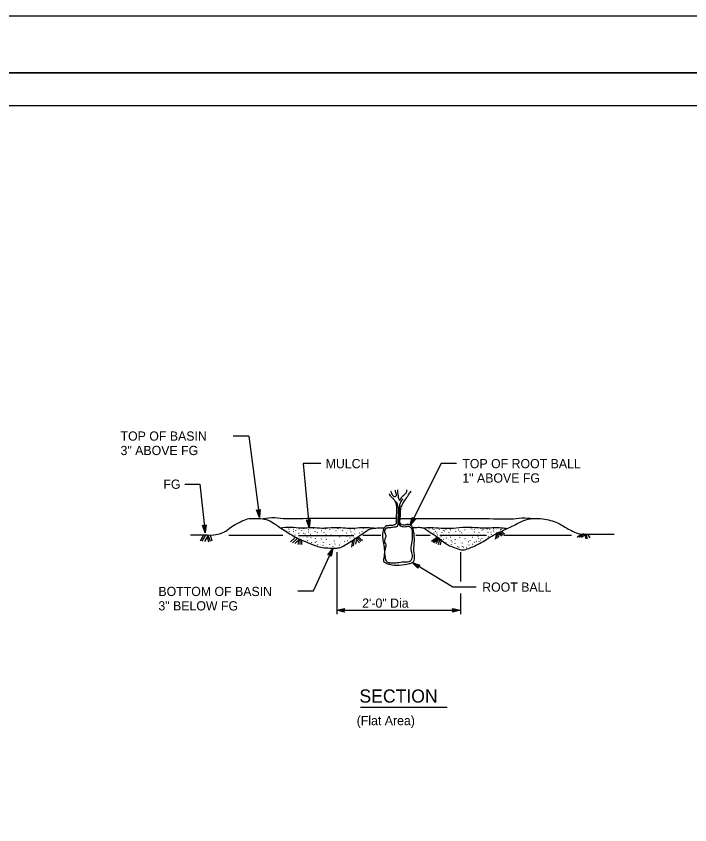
# Model space of a CAD drawing. Extents: x -893 to 867, y -474 to 712.
# Drawn here: x -335 to 177, y 98 to 712 of the extents above; entities that cross this region are included whole.
import ezdxf

# ---------------------------------------------------------------- set-up
doc = ezdxf.new("R2010")
doc.units = 0
for name, color, linetype in [('10 Sheet Format', 7, 'Continuous'), ('56 Stage 3 Anno', 7, 'Continuous'), ('57 Undefined', 7, 'Continuous'), ('59 Sndwall Anno', 7, 'Continuous'), ('60 Nongeo Data', 7, 'Continuous')]:
    doc.layers.add(name, color=color, linetype=linetype)

msp = doc.modelspace()

# ---------------------------------------------------------------- linework, layer by layer
at = {"layer": '10 Sheet Format'}
for p, q in [((-863.46, 668.96), (836.55, 668.96)), ((-813.45, 643.96), (811.55, 643.96))]:
    msp.add_line(p, q, dxfattribs=at)
for points in [[(-893.46, -474.04), (866.55, -474.04), (866.55, 711.96), (-893.46, 711.96)], [(-863.46, -431.04), (836.55, -431.04), (836.55, 668.96), (-863.46, 668.96)]]:
    msp.add_lwpolyline(points, close=True, dxfattribs=at)
at = {"layer": '56 Stage 3 Anno'}
for p, q in [((-158.09, 392.94), (-169.94, 392.94)), ((-158.09, 392.94), (-150, 331.07)), ((-103.31, 371.97), (-116.77, 371.97)), ((-116.77, 371.97), (-112.24, 323.39)), ((-11.93, 372.02), (-35.34, 325.19)), ((-0.13, 372.02), (-11.93, 372.02)), ((-206.5, 356.35), (-195.19, 356.35)), ((-195.19, 356.35), (-191.16, 319.31)), ((-150, 331.07), (-152.1, 336.85)), ((-152.1, 336.85), (-152.1, 336.85)), ((-152.1, 336.85), (-150.67, 336.23)), ((-150.18, 332.45), (-151.71, 336.66)), ((-150.36, 333.81), (-151.34, 336.53)), ((-150.53, 335.18), (-150.96, 336.34)), ((-150.67, 336.23), (-149.45, 337.19)), ((-150.42, 336.44), (-150.53, 335.18)), ((-150.1, 336.65), (-150.36, 333.81)), ((-149.77, 336.93), (-150.18, 332.44)), ((-149.45, 337.19), (-150, 331.07)), ((-149.45, 337.19), (-149.45, 337.19)), ((-150, 331.07), (-150, 331.07)), ((-112.24, 323.39), (-114.12, 329.24)), ((-114.12, 329.24), (-114.12, 329.24)), ((-114.12, 329.24), (-112.72, 328.57)), ((-112.37, 324.78), (-113.74, 329.04)), ((-112.5, 326.14), (-113.38, 328.9)), ((-112.62, 327.52), (-113, 328.7)), ((-112.72, 328.57), (-111.46, 329.49)), ((-112.46, 328.77), (-112.62, 327.52)), ((-112.13, 328.98), (-112.5, 326.14)), ((-111.8, 329.24), (-112.37, 324.77)), ((-111.46, 329.49), (-112.24, 323.39)), ((-111.46, 329.49), (-111.46, 329.49)), ((-35.34, 325.19), (-33.85, 331.15)), ((-31.46, 329.96), (-35.34, 325.19)), ((-34.72, 326.44), (-33.63, 330.78)), ((-31.87, 329.92), (-34.72, 326.42)), ((-34.1, 327.66), (-33.4, 330.47)), ((-32.3, 329.88), (-34.1, 327.66)), ((-33.85, 331.15), (-33.85, 331.15)), ((-33.85, 331.15), (-33.01, 329.84)), ((-33.48, 328.9), (-33.18, 330.1)), ((-32.69, 329.87), (-33.48, 328.9)), ((-33.01, 329.84), (-31.46, 329.96)), ((-31.46, 329.96), (-31.46, 329.96)), ((-191.16, 319.31), (-193.13, 325.13)), ((-193.13, 325.13), (-193.13, 325.13)), ((-193.13, 325.13), (-191.72, 324.48)), ((-191.31, 320.69), (-192.75, 324.94)), ((-191.46, 322.06), (-192.38, 324.8)), ((-191.6, 323.43), (-192, 324.6)), ((-191.72, 324.48), (-190.48, 325.42)), ((-191.47, 324.68), (-191.6, 323.43)), ((-191.14, 324.9), (-191.46, 322.06)), ((-190.81, 325.17), (-191.31, 320.68)), ((-190.48, 325.42), (-191.16, 319.31)), ((-190.48, 325.42), (-190.48, 325.42)), ((-112.24, 323.39), (-112.24, 323.39)), ((-35.34, 325.19), (-35.34, 325.19)), ((-191.16, 319.31), (-191.16, 319.31)), ((-108.84, 275.21), (-94.14, 307.55)), ((-97.84, 302.64), (-94.14, 307.55)), ((-94.14, 307.55), (-95.41, 301.54)), ((-94.14, 307.55), (-94.14, 307.55)), ((-96.29, 302.82), (-97.84, 302.64)), ((-97.84, 302.64), (-97.84, 302.64)), ((-97.43, 302.69), (-94.71, 306.3)), ((-97.01, 302.76), (-95.29, 305.04)), ((-96.62, 302.77), (-95.86, 303.78)), ((-95.41, 301.54), (-96.29, 302.82)), ((-95.86, 303.78), (-96.11, 302.57)), ((-95.29, 305.04), (-95.88, 302.21)), ((-94.71, 306.28), (-95.64, 301.9)), ((-95.41, 301.54), (-95.41, 301.54)), ((-91.2, 304.61), (-91.2, 257.57)), ((2.88, 304.61), (2.88, 282.32)), ((-3, 278.15), (-34.01, 296.76)), ((-29.55, 292.52), (-34.01, 296.76)), ((-34.01, 296.76), (-34.01, 296.76)), ((-34.01, 296.76), (-28.18, 294.81)), ((-29.56, 292.94), (-32.83, 296.05)), ((-32.81, 296.04), (-28.56, 294.62)), ((-29.57, 293.36), (-31.64, 295.33)), ((-31.64, 295.33), (-28.9, 294.42)), ((-29.54, 293.75), (-30.46, 294.62)), ((-30.46, 294.62), (-29.28, 294.23)), ((-28.18, 294.81), (-29.55, 294.08)), ((-29.55, 294.08), (-29.55, 292.52)), ((-29.55, 292.52), (-29.55, 292.52)), ((-28.18, 294.81), (-28.18, 294.81)), ((14.64, 278.15), (-3, 278.15)), ((-120.64, 275.21), (-108.84, 275.21)), ((2.88, 273.36), (2.88, 257.57)), ((-91.2, 260.51), (-85.2, 261.84)), ((-91.2, 260.51), (2.88, 260.51)), ((-85.2, 259.17), (-91.2, 260.51)), ((-91.2, 260.51), (-91.2, 260.51)), ((-85.42, 259.53), (-89.82, 260.51)), ((-89.81, 260.51), (-85.44, 261.48)), ((-88.44, 260.51), (-85.61, 261.14)), ((-85.65, 259.89), (-88.44, 260.51)), ((-87.06, 260.51), (-85.85, 260.78)), ((-85.83, 260.23), (-87.06, 260.51)), ((-85.2, 261.84), (-86, 260.51)), ((-86, 260.51), (-85.2, 259.17)), ((-85.2, 261.84), (-85.2, 261.84)), ((-85.2, 259.17), (-85.2, 259.17)), ((-2.32, 260.51), (-3.12, 261.85)), ((-3.12, 261.85), (-3.12, 261.85)), ((-3.12, 261.85), (2.88, 260.51)), ((2.88, 260.51), (-3.12, 259.18)), ((-3.12, 259.18), (-2.32, 260.51)), ((-3.12, 259.18), (-3.12, 259.18)), ((-2.9, 261.5), (1.5, 260.51)), ((1.49, 260.51), (-2.89, 259.54)), ((0.12, 260.51), (-2.71, 259.89)), ((-2.67, 261.14), (0.12, 260.51)), ((-2.49, 260.79), (-1.26, 260.51)), ((-1.26, 260.51), (-2.47, 260.25)), ((2.88, 260.51), (2.88, 260.51))]:
    msp.add_line(p, q, dxfattribs=at)
at = {"layer": '57 Undefined'}
msp.add_line((-73.09, 187.01), (-7.33, 187.01), dxfattribs=at)
at = {"layer": '59 Sndwall Anno'}
for p, q in [((-132.05, 322.84), (-132.11, 322.98)), ((-130.56, 322.04), (-130.62, 322.17)), ((-129.19, 323.28), (-129.26, 323.41)), ((-128.76, 321.27), (-128.97, 321.13)), ((-127.32, 322), (-127.52, 322.47)), ((-127.02, 320.42), (-127.09, 320.56)), ((-124.05, 320.21), (-124.25, 320.08)), ((-124.17, 321.85), (-124.23, 321.98)), ((-122.35, 319.79), (-122.35, 320)), ((-122.24, 320.98), (-122.31, 321.12)), ((-119.76, 322.2), (-119.97, 322.06)), ((-117.65, 321.17), (-117.71, 321.3)), ((-116.16, 322.47), (-116.22, 322.61)), ((-114.53, 320.54), (-114.53, 320.74)), ((-112.63, 319.96), (-112.83, 319.83)), ((-112.38, 321.7), (-112.58, 321.57)), ((-110.88, 322.04), (-110.95, 322.17)), ((-108.65, 322.7), (-108.86, 322.56)), ((-107.72, 320.4), (-107.93, 320.26)), ((-106.23, 321.7), (-106.44, 321.57)), ((-105.91, 319.67), (-105.91, 319.87)), ((-102.45, 320.96), (-102.65, 320.82)), ((-100.69, 319.61), (-100.69, 319.81)), ((-99.71, 322.16), (-99.78, 322.29)), ((-96.61, 322.14), (-96.82, 322)), ((-94.68, 321.6), (-94.75, 321.74)), ((-91.59, 321.02), (-91.79, 320.89)), ((-90.2, 322.4), (-90.2, 322.6)), ((-88.29, 321.85), (-88.36, 321.98)), ((-86.67, 320.76), (-86.87, 321.23)), ((-83.33, 321.29), (-83.39, 321.43)), ((-81.08, 321.47), (-81.08, 321.67)), ((-80.23, 320.09), (-80.43, 319.95)), ((-77.75, 322.01), (-77.95, 321.88)), ((-76.75, 320.05), (-76.81, 320.18)), ((-74.08, 321.85), (-74.14, 321.98)), ((-71.85, 320.59), (-72.05, 320.45)), ((-70.92, 322.7), (-71.12, 322.56)), ((-20.87, 322.13), (-20.87, 322.33)), ((-18.89, 320.77), (-18.89, 320.97)), ((-18.27, 322.3), (-18.47, 322.17)), ((-17.27, 321.88), (-17.27, 322.09)), ((-15.9, 320.11), (-16.1, 320.58)), ((-13.06, 320.54), (-13.19, 320.54)), ((-13.05, 321.63), (-13.05, 321.84)), ((-11.25, 319.57), (-11.46, 319.44)), ((-10.2, 321.37), (-10.4, 321.24)), ((-9.15, 320.66), (-9.28, 320.66)), ((-8.03, 321.63), (-8.03, 321.84)), ((-5.91, 319.57), (-6.12, 319.44)), ((-5.11, 322.28), (-5.25, 322.28)), ((-4.86, 321.35), (-5, 321.35)), ((-2.38, 321.68), (-2.58, 321.55)), ((-0.95, 322.15), (-1.09, 322.15)), ((-0.76, 320.33), (-0.76, 320.53)), ((1.47, 321.41), (1.33, 321.41)), ((2.53, 320.21), (2.53, 320.41)), ((3.83, 323.06), (3.83, 323.27)), ((4.2, 321.47), (4.06, 321.47)), ((6.44, 321.68), (6.23, 321.55)), ((7.43, 323.15), (7.29, 323.15)), ((9.23, 321.72), (9.09, 321.72)), ((9.29, 319.98), (9.15, 319.98)), ((10.59, 322.88), (10.59, 323.08)), ((11.71, 322.15), (11.57, 322.15)), ((13.45, 320.01), (13.25, 319.87)), ((13.76, 321.99), (13.56, 321.86)), ((16.61, 321.74), (16.41, 321.61)), ((16.99, 319.59), (16.99, 319.79)), ((18.29, 322.59), (18.15, 322.59)), ((19.28, 321.04), (19.15, 321.04)), ((20.28, 321.94), (20.28, 322.15)), ((22.95, 322.3), (22.74, 322.17)), ((22.94, 320.91), (22.81, 320.91)), ((23.75, 319.61), (23.61, 319.61)), ((25.24, 321.63), (25.24, 321.84)), ((26.17, 319.7), (25.97, 319.56)), ((28.1, 322.37), (27.89, 322.23)), ((28.23, 320.3), (28.03, 320.77)), ((30.2, 321.72), (30.07, 321.72)), ((30.64, 319.65), (30.64, 319.85)), ((31.57, 321.74), (31.37, 321.61)), ((32.52, 319.87), (31.54, 315.73)), ((31.7, 322.81), (31.7, 323.02)), ((32.68, 319.95), (35.27, 317.84)), ((33.12, 321.66), (32.99, 321.66)), ((33.73, 320.52), (36.17, 318.57)), ((33.87, 321.94), (33.87, 322.15)), ((-192.31, 317.8), (-195.07, 312.94)), ((-190.85, 317.8), (-193.61, 312.94)), ((-188.91, 317.64), (-191.66, 312.77)), ((-189.72, 316.34), (-188.75, 312.61)), ((-189.23, 317.8), (-187.29, 312.94)), ((-187.29, 317.8), (-185.99, 313.42)), ((-122.75, 315.77), (-126.32, 312.53)), ((-121.29, 315.12), (-124.86, 311.88)), ((-119.5, 314.48), (-123.07, 311.23)), ((-122.68, 317.69), (-122.74, 317.83)), ((-120.32, 313.67), (-120.8, 310.58)), ((-119.75, 318.65), (-119.95, 319.12)), ((-119.14, 315.87), (-119.35, 315.73)), ((-119.26, 314.35), (-119.34, 310.58)), ((-117.88, 313.67), (-118.05, 310.58)), ((-116.29, 318.91), (-116.49, 318.77)), ((-116.34, 315.71), (-116.41, 315.84)), ((-115.23, 318.37), (-115.29, 318.51)), ((-113.67, 316.07), (-113.67, 316.27)), ((-113.12, 313.45), (-113.33, 313.31)), ((-110.89, 318.16), (-111.09, 318.03)), ((-110.7, 315.81), (-110.91, 315.67)), ((-107.29, 315.31), (-107.49, 315.17)), ((-105.86, 317.54), (-106.07, 317.41)), ((-102.82, 314.75), (-103.02, 314.62)), ((-99.28, 318.29), (-99.49, 318.15)), ((-99.03, 314.5), (-99.24, 314.37)), ((-95.37, 317.98), (-95.58, 317.84)), ((-90.77, 318.75), (-90.84, 318.88)), ((-88.98, 316.3), (-89.18, 316.17)), ((-87.35, 313.96), (-87.35, 314.16)), ((-83.58, 319.34), (-83.78, 319.21)), ((-83.45, 316.64), (-83.52, 316.77)), ((-83.02, 313.39), (-83.22, 313.25)), ((-80.97, 315.4), (-81.03, 315.53)), ((-79.29, 313.46), (-80.1, 308.6)), ((-79.59, 317.28), (-79.79, 317.75)), ((-77.83, 314.44), (-78.64, 309.57)), ((-77.99, 315.68), (-78.2, 315.55)), ((-77.36, 318.43), (-77.36, 318.63)), ((-76.05, 315.73), (-76.86, 310.87)), ((-76.37, 314.6), (-73.94, 311.68)), ((-75.88, 315.73), (-72.8, 312.81)), ((-74.91, 316.38), (-71.67, 313.62)), ((-74.02, 319.06), (-74.08, 319.19)), ((-14.75, 316.14), (-19.13, 312.9)), ((-13.78, 315.65), (-18.16, 312.41)), ((-17.27, 319.26), (-17.48, 319.13)), ((-12.97, 315), (-17.35, 311.76)), ((-14.02, 314.23), (-15.64, 310.99)), ((-15.1, 319.09), (-15.1, 319.29)), ((-14.73, 317.56), (-14.87, 317.56)), ((-12.89, 314.88), (-14.18, 310.26)), ((-11.91, 314.23), (-12.56, 310.18)), ((-11.94, 316.32), (-12.07, 316.32)), ((-9.83, 314.48), (-10.03, 314.35)), ((-7.84, 315.43), (-7.84, 315.63)), ((-6.23, 314.15), (-6.36, 314.15)), ((-4.8, 315.91), (-5, 315.78)), ((-3.93, 313.38), (-3.93, 313.58)), ((-0.94, 313.72), (-1.14, 314.19)), ((2.15, 316.03), (1.95, 315.9)), ((3.77, 319.26), (3.56, 319.13)), ((6.37, 314.86), (6.17, 314.72)), ((10.22, 313.38), (10.22, 313.58)), ((11.96, 315.76), (11.82, 315.76)), ((16.18, 316.44), (16.04, 316.44)), ((16.68, 314.98), (16.47, 314.84)), ((18.16, 313.77), (18.03, 313.77)), ((19.41, 315.12), (19.41, 315.32)), ((21.89, 315.76), (21.75, 315.76)), ((24, 316.78), (23.8, 316.64)), ((26.42, 318.03), (26.42, 318.24)), ((28.78, 319.36), (28.64, 319.36)), ((30.17, 318.73), (29.19, 314.6)), ((31.22, 319.3), (30.25, 315.17)), ((32.27, 319.06), (33.9, 316.79)), ((94.87, 318.41), (91.46, 315.73)), ((96.57, 318.57), (93.16, 315.9)), ((98.19, 318.49), (94.79, 315.81)), ((97.38, 317.84), (97.95, 314.92)), ((98.11, 318.33), (99.08, 315.17)), ((99.41, 318.33), (101.03, 315.57)), ((-110.07, 311.97), (-110.07, 312.18)), ((-107.22, 311.86), (-107.29, 311.99)), ((-106.59, 312.78), (-106.59, 312.98)), ((-105.67, 310.47), (-105.88, 310.33)), ((-103.68, 310.74), (-103.75, 310.87)), ((-101.56, 309.55), (-101.56, 309.76)), ((-101.31, 311.85), (-101.31, 312.05)), ((-96.42, 310.31), (-96.49, 310.44)), ((-93.99, 308.99), (-93.99, 309.2)), ((-93.01, 313.2), (-93.22, 313.06)), ((-92.33, 310.9), (-92.54, 310.77)), ((-89.17, 310.1), (-89.37, 309.96)), ((-88.23, 311.92), (-88.29, 312.05)), ((-84.99, 312.69), (-85.19, 313.16)), ((-8.15, 311.77), (-8.15, 311.97)), ((-4.18, 310.76), (-4.38, 310.62)), ((-3.5, 312.35), (-3.63, 312.35)), ((-1.32, 311.02), (-1.32, 311.22)), ((0.73, 308.9), (0.52, 308.76)), ((1.84, 308.28), (1.64, 308.14)), ((2.4, 312.95), (2.4, 313.15)), ((2.89, 311.11), (2.76, 311.11)), ((4.45, 311.64), (4.45, 311.85)), ((4.45, 309.1), (4.45, 309.3)), ((5.31, 308.31), (5.18, 308.31)), ((7.24, 310.36), (7.1, 310.36)), ((7.55, 308.34), (7.35, 308.2)), ((9.1, 312.6), (8.97, 312.6)), ((9.54, 310.03), (9.54, 310.23)), ((12.21, 310.63), (12, 310.5)), ((13.08, 309.58), (12.87, 309.44)), ((13.64, 311.79), (13.44, 312.26)), ((15, 312.78), (14.86, 312.78)), ((17.05, 312.88), (17.05, 313.09))]:
    msp.add_line(p, q, dxfattribs=at)
at = {"layer": '60 Nongeo Data'}
for p, q in [((-173.31, 317.63), (-132.1, 317.63)), ((-120.35, 317.46), (-78.18, 317.46)), ((-71.27, 317.63), (-57.68, 317.63)), ((-31.17, 317.63), (-20.3, 317.63)), ((-12.82, 317.63), (22.52, 317.63)), ((35.77, 317.63), (87.08, 317.63))]:
    msp.add_line(p, q, dxfattribs=at)
for points in [[(-50.23, 351.36), (-49.52, 349.28), (-48.76, 347.95), (-47.18, 346.99), (-46.25, 347.2), (-45.86, 347.85), (-46.11, 349.17), (-46.47, 350.9), (-46.65, 351.83)], [(-45.07, 352.08), (-44.92, 350.65), (-44.85, 348.78), (-44.64, 347.96)], [(-39.77, 348.52), (-39.11, 349.07), (-38.07, 350.39), (-37.96, 351.15), (-37.93, 351.97)], [(-38.78, 345.05), (-37.96, 346.13), (-36.56, 348.17), (-34.73, 351.15)], [(-48.91, 345.96), (-46.56, 342.6), (-45.88, 334.33), (-45.94, 327.93), (-46.3, 325.86), (-48.06, 325.1), (-51.32, 324.85), (-54.13, 324.29), (-55.99, 321.3), (-55.62, 311.18), (-55.44, 300.07), (-55.45, 297.44), (-53.75, 296.3), (-51.14, 295.46), (-35.99, 295.98), (-33.79, 296.75), (-32.38, 298.45), (-32.36, 304.13), (-32.48, 318.64), (-33.12, 321.54), (-33.82, 324.02), (-36.07, 325.57), (-38.53, 325.53), (-41.04, 325.28), (-42.59, 326.11), (-43.08, 329.52), (-42.72, 334.89), (-42.61, 337.37), (-41.5, 340.57), (-38.78, 345.05)], [(-48.91, 345.96), (-50.46, 347.41), (-51.01, 349.12)], [(-44.64, 347.96), (-43.99, 344.97), (-43.55, 344.14), (-42.04, 346.04), (-39.77, 348.52)], [(-40.78, 345.11), (-42.85, 342.48), (-43.56, 339.95), (-43.78, 332.42), (-44.04, 328.49), (-43.44, 325.29)], [(-45.75, 343), (-44.76, 339.13), (-44.52, 334.12), (-44.79, 328.03), (-44.9, 325.5), (-45.2, 324.26), (-47.91, 323.6), (-51.07, 323.14), (-53.58, 322.84), (-54.94, 320.11), (-53.85, 317.26), (-54.91, 313.5), (-54.01, 310.03), (-54.52, 307.09), (-54.49, 300.9), (-54.28, 300.09)], [(-202.31, 317.83), (-194.5, 317.93), (-184.61, 317.83), (-178.78, 319.06), (-174.54, 321.32), (-172, 323.39), (-164.28, 327.72), (-158.91, 329.98), (-154.39, 330.26), (-149.12, 330.17), (-143.38, 328.94), (-138.39, 326.31), (-134.81, 323.77), (-129.91, 320.57), (-120.72, 315.07)], [(-45.85, 330.32), (-73.38, 330.32), (-97.1, 330.32), (-123.38, 329.96), (-129.56, 329.96), (-138.32, 330.69), (-147.21, 329.97)], [(-42.99, 330.32), (-15.41, 330.32), (8.31, 330.32), (34.59, 329.96), (40.79, 329.96), (49.55, 330.69), (57.74, 330.32)], [(-23.73, 322.17), (-20.77, 320.08), (-14.91, 316.4), (-7.05, 310.43), (-0.44, 307.62), (4.47, 306.47), (9.19, 307.54), (17.32, 311.28), (27.87, 317.55), (35.61, 321.4), (44.34, 325.55), (50.92, 328.63), (57.8, 330.26), (65.47, 330.03), (71.18, 328.77), (76.65, 327), (82.15, 323.73), (86.61, 321.34), (92.22, 318.84), (97.99, 318.46), (106.82, 318.28), (119.51, 318.4)], [(-133.99, 323.19), (-126.15, 323.74), (-117.94, 323.19), (-109.91, 323.38), (-102.43, 323.01), (-97.87, 323.19), (-88.01, 323.38), (-81.26, 322.83), (-73.78, 323.38), (-64.11, 323.19), (-62.67, 322.99)], [(-120.72, 315.07), (-114.94, 312.68), (-106.86, 309.46), (-102.07, 308.13), (-96.5, 307.81), (-90.93, 307.74), (-87.87, 308.6), (-83.87, 310.72), (-78.38, 314.17), (-73.36, 317.54), (-68.73, 320.76), (-66.06, 322.25), (-63.23, 322.8), (-59.7, 323.19), (-55.37, 323.28)], [(-49.05, 296.56), (-45.37, 296.74), (-40.15, 297.34), (-35.19, 298.15), (-33.83, 300.21), (-34.22, 304.45), (-34.61, 307.18), (-33.89, 312.76), (-33.58, 318.28), (-34.52, 322.83), (-36.42, 324.13), (-37.93, 324.19)], [(-43.44, 325.29), (-42.99, 324.85), (-41.77, 324.28), (-39.97, 324.03), (-37.93, 324.19)], [(-33.65, 323.43), (-31.17, 323.43), (-29.41, 323.59), (-27.5, 323.51), (-26.06, 323.27), (-24.94, 323.03), (-24.14, 322.47), (-23.73, 322.17)], [(-25.11, 323.18), (-20.14, 323.38), (-11.75, 323.01), (-2.81, 323.01), (6.68, 323.74), (16.53, 323.38), (23.46, 323.19), (30.76, 323.38), (34.23, 323.19), (38.18, 322.68)], [(-54.28, 300.09), (-53.75, 297.98), (-53.1, 297.44), (-51.95, 296.9), (-50.27, 296.62), (-49.05, 296.56)]]:
    msp.add_spline(points, degree=3, dxfattribs=at)

# ---------------------------------------------------------------- texts
at = {"layer": '57 Undefined'}
for s, height, p in [('TOP OF BASIN', 7, (-255.46, 389.4)), ('3" ABOVE FG', 7, (-255.46, 378.46)), ('MULCH', 7, (-99.62, 368.47)), ('TOP OF ROOT BALL', 7, (4.23, 368.47)), ('1" ABOVE FG', 7, (4.23, 357.54)), ('FG', 7, (-222.92, 352.85)), ('BOTTOM OF BASIN', 7, (-226.7, 271.34)), ('ROOT BALL', 7, (19.33, 274.65)), ('3" BELOW FG', 7, (-226.7, 260.4)), ('2\'-0" Dia', 7, (-71.86, 262.48)), ('SECTION', 10, (-73.96, 190.36)), ('(Flat Area)', 7, (-76.03, 173.23))]:
    msp.add_text(s, height=height, dxfattribs=at).set_placement(p)

doc.saveas('drawing.dxf')
